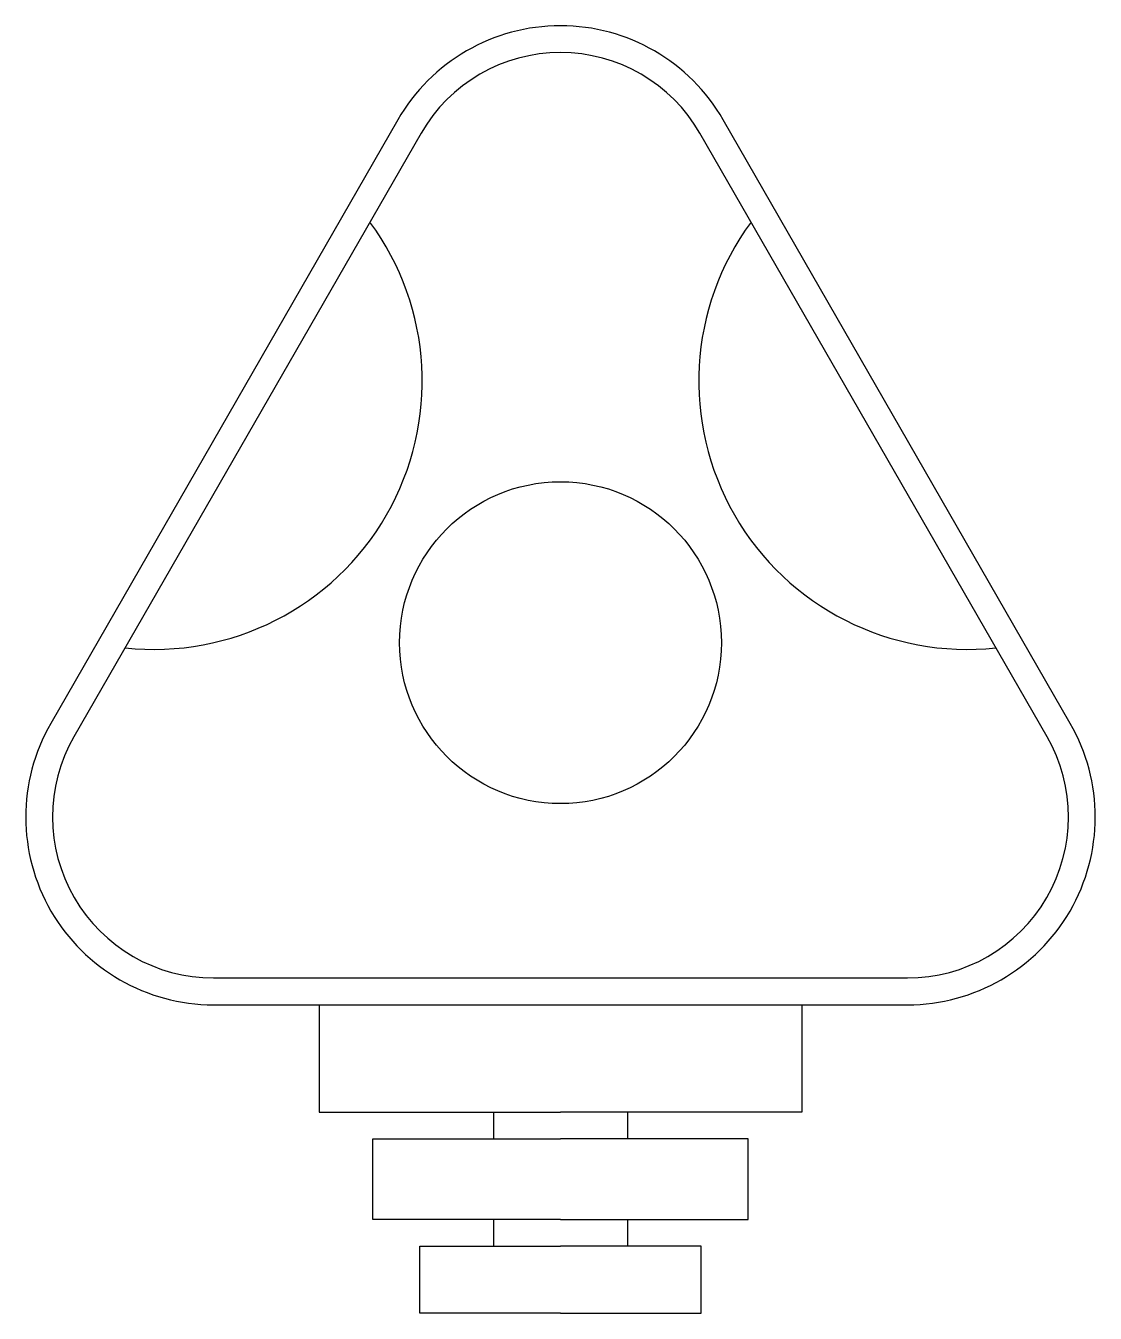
# Model space of a CAD drawing. Header units: millimetres. Extents: x 1858 to 1937.7, y 1348.5 to 1444.5.
import ezdxf

# ---------------------------------------------------------------- set-up
doc = ezdxf.new("R2010")
doc.units = ezdxf.units.MM

msp = doc.modelspace()

# ---------------------------------------------------------------- linework, layer by layer
for p, q in [((1879.87, 1371.466), (1879.87, 1363.466)), ((1915.87, 1371.466), (1915.87, 1363.466)), ((1879.87, 1363.466), (1897.87, 1363.466)), ((1892.87, 1363.466), (1892.87, 1361.466)), ((1915.87, 1363.466), (1897.87, 1363.466)), ((1902.87, 1363.466), (1902.87, 1361.466)), ((1883.87, 1355.466), (1883.87, 1361.466)), ((1883.87, 1361.466), (1897.87, 1361.466)), ((1911.87, 1361.466), (1897.87, 1361.466)), ((1911.87, 1355.466), (1911.87, 1361.466)), ((1897.87, 1355.466), (1883.87, 1355.466)), ((1892.87, 1355.466), (1892.87, 1353.466)), ((1897.87, 1355.466), (1911.87, 1355.466)), ((1902.87, 1355.466), (1902.87, 1353.466)), ((1887.37, 1348.466), (1887.37, 1353.466)), ((1887.37, 1353.466), (1897.87, 1353.466)), ((1908.37, 1353.466), (1897.87, 1353.466)), ((1908.37, 1348.466), (1908.37, 1353.466)), ((1897.87, 1348.466), (1887.37, 1348.466)), ((1897.87, 1348.466), (1908.37, 1348.466))]:
    msp.add_line(p, q)
for points in [[(1910.006, 1437.445, 0.578471), (1885.734, 1437.445), (1859.854, 1392.445, 0.57679), (1871.99, 1371.466), (1923.75, 1371.466, 0.57679), (1935.886, 1392.445)], [(1908.272, 1436.448, 0.578471), (1887.467, 1436.448), (1861.587, 1391.448, 0.57679), (1871.99, 1373.466), (1923.75, 1373.466, 0.57679), (1934.152, 1391.448)]]:
    msp.add_lwpolyline(points, format="xyb", close=True)
msp.add_circle((1897.87, 1398.466), 12)
for centre, start, end in [((1867.56, 1417.966), 263.80858, 36.38405), ((1928.18, 1417.966), 143.61595, 276.19142)]:
    msp.add_arc(centre, 20, start, end)

doc.saveas('drawing.dxf')
